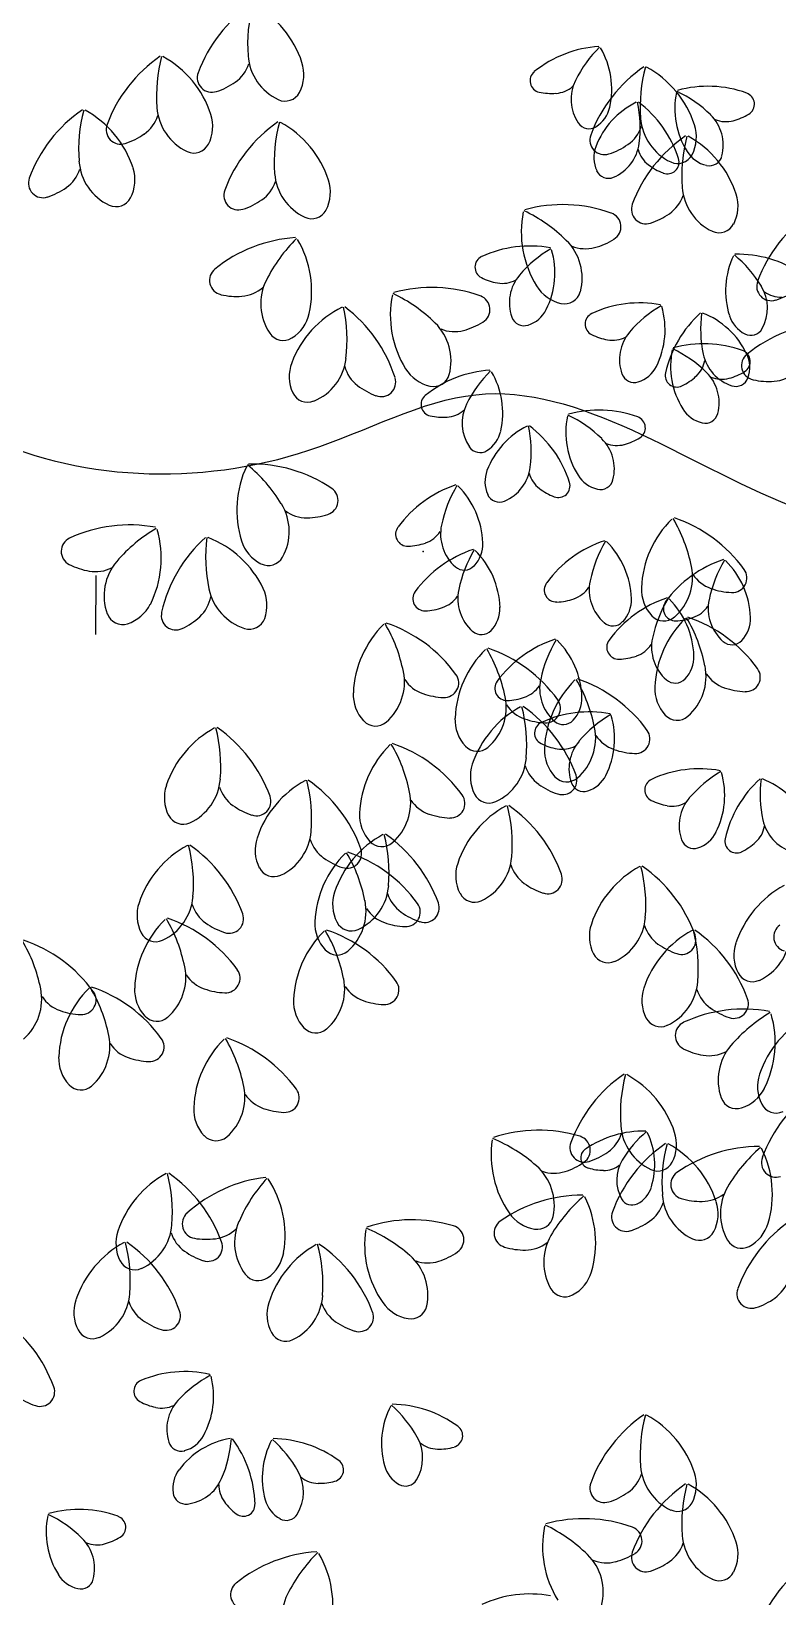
# Model space of a CAD drawing. Header units: millimetres. Extents: x 87938 to 265635, y 330093 to 434310.
# Drawn here: x 130737 to 131349, y 385662 to 386945 of the extents above; entities that cross this region are included whole.
import ezdxf

# ---------------------------------------------------------------- set-up
doc = ezdxf.new("R2010")
doc.units = ezdxf.units.MM

# ---------------------------------------------------------------- blocks, each defined once
blk = doc.blocks.new('A$C375B4AEE')
blk.add_line((2318.7, 4927.4), (2319.1, 4975.7))
for centre, radius, start, end in [((2512.6, 5347), 117.2, 124.4099, 159.6857), ((2570.1, 5411.2), 126.8, 165.1974, 184.3302), ((2408.3, 5370), 83.7, 18.1183, 61.2661), ((2437.9, 5304.5), 117.2, 124.4099, 159.6857), ((2495.4, 5368.7), 126.8, 165.1974, 184.3302), ((2333.6, 5327.5), 83.7, 18.1183, 61.2661), ((2486.9, 5404.9), 43.4, 184.3302, 244.7087), ((2737.3, 5315.6), 93.8, 93.6396, 128.9153), ((2803, 5336.2), 101.5, 134.4271, 153.5599), ((2675, 5374.1), 66.9, 347.348, 30.4958), ((2413.9, 5383.6), 11.9, 159.6854, 288.6153), ((2416.2, 5404.2), 29.6, 305.0674, 341.9073), ((2457.6, 5386.2), 31.8, 332.7028, 18.1184), ((2684.4, 5381.1), 9.54, 128.9152, 257.845), ((2834.5, 5295.9), 117.2, 124.4099, 159.6857), ((2892, 5360.1), 126.8, 165.1974, 184.3302), ((2730.2, 5318.9), 83.7, 18.1183, 61.2661), ((2399.3, 5428.2), 58.9, 288.1803, 305.0675), ((2694.4, 5394.4), 23.7, 274.2972, 311.137), ((2743.2, 5365.9), 34.7, 153.5599, 213.9383), ((2820.7, 5282.8), 93.8, 70.1506, 105.4264), ((2474, 5377.7), 13.3, 244.7085, 332.7027), ((2692.6, 5417.8), 47.1, 257.41, 274.2972), ((2791.4, 5303.4), 66.9, 116.1313, 159.2791), ((2663.7, 5342.1), 101.5, 353.0673, 12.2001), ((2707.2, 5288.8), 93.8, 17.7118, 52.9875), ((2860.5, 5358.4), 66.9, 168.5702, 211.718), ((2751.9, 5280.7), 101.5, 45.5061, 64.6389), ((2849.3, 5362), 9.54, 301.221, 70.1508), ((2374.1, 5260.6), 117.2, 124.4099, 159.6857), ((2431.5, 5324.7), 126.8, 165.1974, 184.3302), ((2269.8, 5283.6), 83.7, 18.1183, 61.2661), ((2341.5, 5361.7), 29.6, 305.0674, 341.9073), ((2412.2, 5362.4), 43.4, 184.3302, 244.7087), ((2382.9, 5343.7), 31.8, 332.7028, 18.1184), ((2715.5, 5365), 25.4, 301.9326, 347.3479), ((2808.8, 5353.8), 43.4, 184.3302, 244.7087), ((2798.6, 5328.4), 34.7, 345.1276, 45.5061), ((2835.5, 5371.3), 23.7, 247.9291, 284.7688), ((2829.5, 5393.9), 47.1, 284.7688, 301.656), ((2339.2, 5341.1), 11.9, 159.6854, 288.6153), ((2324.6, 5385.7), 58.9, 288.1803, 305.0675), ((2534.4, 5250.7), 117.2, 124.4099, 159.6857), ((2591.9, 5314.8), 126.8, 165.1974, 184.3302), ((2430.1, 5273.6), 83.7, 18.1183, 61.2661), ((2723.3, 5352.5), 10.7, 213.9386, 301.9326), ((2735.8, 5332.5), 11.9, 159.6855, 288.6152), ((2738.1, 5353.1), 29.6, 305.0675, 341.9073), ((2868.6, 5239.2), 117.2, 124.4099, 159.6857), ((2926.1, 5303.3), 126.8, 165.1974, 184.3302), ((2764.3, 5262.2), 83.7, 18.1183, 61.2661), ((2779.5, 5335.1), 31.8, 332.7028, 18.1184), ((2399.3, 5335.2), 13.3, 244.7085, 332.7027), ((2752.6, 5318.1), 25.4, 159.2791, 204.6945), ((2721.2, 5377.1), 58.9, 288.1803, 305.0675), ((2729.9, 5334.1), 34.7, 292.6889, 353.0673), ((2786.4, 5331), 23.7, 195.4901, 232.33), ((2825.2, 5336.6), 25.4, 211.7181, 257.1334), ((2348.3, 5318.4), 43.4, 184.3302, 244.7087), ((2800.7, 5349.6), 47.1, 232.3299, 249.2172), ((2787.5, 5314.4), 9.54, 248.7823, 17.7116), ((2795.9, 5326.6), 13.3, 244.7086, 332.7027), ((2821.9, 5322.2), 10.7, 257.1333, 345.1275), ((2275.4, 5297.2), 11.9, 159.6854, 288.6153), ((2277.6, 5317.8), 29.6, 305.0674, 341.9073), ((2319.1, 5299.7), 31.8, 332.7028, 18.1184), ((2438, 5307.8), 29.6, 305.0674, 341.9073), ((2508.7, 5308.5), 43.4, 184.3302, 244.7087), ((2479.4, 5289.8), 31.8, 332.7028, 18.1184), ((2739.2, 5311.9), 10.7, 204.6948, 292.6889), ((2260.8, 5341.8), 58.9, 288.1803, 305.0675), ((2335.5, 5291.3), 13.3, 244.7085, 332.7027), ((2435.7, 5287.2), 11.9, 159.6854, 288.6153), ((2772.2, 5296.4), 29.6, 305.0675, 341.9073), ((2842.9, 5297), 43.4, 184.3302, 244.7087), ((2813.6, 5278.3), 31.8, 332.7028, 18.1184), ((2421.1, 5331.8), 58.9, 288.1803, 305.0675), ((2495.8, 5281.3), 13.3, 244.7085, 332.7027), ((2751.4, 5257), 83.7, 168.5702, 211.718), ((2615.7, 5159.9), 126.8, 45.5061, 64.6389), ((2701.7, 5162.4), 117.2, 70.1506, 105.4264), ((2737.5, 5261.5), 11.9, 301.2209, 70.1507), ((2769.9, 5275.8), 11.9, 159.6855, 288.6152), ((2755.3, 5320.4), 58.9, 288.1803, 305.0675), ((2971.4, 5176.2), 117.2, 124.4099, 159.6857), ((2830, 5269.9), 13.3, 244.7086, 332.7027), ((2490, 5135.6), 117.2, 93.6396, 128.9153), ((2572.2, 5161.3), 126.8, 134.427, 153.5598), ((2412.1, 5208.7), 83.7, 347.348, 30.4958), ((2674.6, 5151.9), 93.8, 79.5426, 114.8184), ((2674.2, 5219.4), 43.4, 345.1277, 45.5061), ((2720.2, 5273.1), 29.6, 247.9291, 284.7688), ((2712.8, 5301.4), 58.9, 284.7688, 301.656), ((2639.2, 5228.4), 9.54, 114.8183, 243.7481), ((2743.3, 5155.9), 101.5, 120.3301, 139.4629), ((2628.4, 5223.8), 66.9, 333.251, 16.3988), ((2902.1, 5208.9), 66.9, 154.4733, 197.621), ((2777.9, 5160), 101.5, 31.4091, 50.5419), ((2845.1, 5145.2), 93.8, 56.0537, 91.3294), ((2423.9, 5217.6), 11.9, 128.9154, 257.8449), ((2692.6, 5199.3), 34.7, 139.4629, 199.8413), ((2436.4, 5234.1), 29.6, 274.2972, 311.1369), ((2497.5, 5198.5), 43.4, 153.5598, 213.9383), ((2594.3, 5094.6), 117.2, 70.1506, 105.4264), ((2656.1, 5261.9), 47.1, 243.313, 260.2002), ((2652.2, 5238.8), 23.7, 260.2002, 297.04), ((2707.3, 5229.7), 31.8, 211.718, 257.1334), ((2703.2, 5211.7), 13.3, 257.1334, 345.1277), ((2872.6, 5212.8), 11.9, 159.6855, 288.6152), ((2834.9, 5194.8), 34.7, 331.0306, 31.4093), ((2881.1, 5227.4), 23.7, 233.8321, 270.6719), ((2858.1, 5257.4), 58.9, 288.1803, 305.0675), ((2434.2, 5263.3), 58.9, 257.41, 274.2972), ((2557.7, 5120.4), 83.7, 116.1314, 159.2791), ((2398, 5168.8), 126.8, 353.0673, 12.2001), ((2452.5, 5102.2), 117.2, 17.7118, 52.9875), ((2644, 5189.1), 83.7, 168.5703, 211.718), ((2508.3, 5092.1), 126.8, 45.5062, 64.6389), ((2630.1, 5193.6), 11.9, 301.2211, 70.1507), ((2764.9, 5105.3), 93.8, 79.5426, 114.8184), ((2833.6, 5109.2), 101.5, 120.3301, 139.4629), ((2718.7, 5177.2), 66.9, 333.251, 16.3988), ((2462.8, 5197.4), 31.8, 301.9326, 347.348), ((2566.7, 5151.6), 43.4, 345.1277, 45.5062), ((2605.3, 5233.5), 58.9, 284.7688, 301.656), ((2670, 5191.1), 10.7, 199.8416, 287.8356), ((2665.5, 5205.1), 25.4, 287.8356, 333.2509), ((2729.5, 5181.7), 9.54, 114.8183, 243.7481), ((2877.4, 5121.1), 93.8, 131.9815, 167.2572), ((2916.2, 5178), 101.5, 172.7689, 191.9017), ((2792.2, 5128.4), 66.9, 25.6899, 68.8377), ((2862.6, 5196.3), 25.4, 197.6209, 243.0366), ((2926.4, 5065.9), 117.2, 93.6396, 128.9153), ((2472.5, 5181.7), 13.3, 213.9383, 301.9326), ((2612.8, 5205.2), 29.6, 247.9291, 284.7688), ((2746.5, 5215.3), 47.1, 243.313, 260.2002), ((2742.5, 5192.2), 23.7, 260.2002, 297.04), ((2782.9, 5152.6), 34.7, 139.4629, 199.8413), ((2855.9, 5183.2), 10.7, 243.0367, 331.0311), ((2857, 5147.4), 66.9, 168.5702, 211.718), ((2748.4, 5069.7), 101.5, 45.5062, 64.6389), ((2817.3, 5071.8), 93.8, 70.1506, 105.4264), ((2850.9, 5164.3), 34.7, 191.9017, 252.2801), ((2860.2, 5147.8), 11.9, 128.9154, 257.845), ((2845.9, 5151), 9.54, 301.221, 70.1506), ((2829.6, 5146.4), 25.4, 340.2744, 25.6898), ((2509.2, 5138.7), 31.8, 159.2792, 204.6946), ((2480.9, 5158.7), 43.4, 292.6888, 353.0673), ((2551.4, 5154.9), 29.6, 195.4903, 232.3299), ((2599.9, 5161.9), 31.8, 211.718, 257.1334), ((2647.9, 5050.3), 93.8, 93.6396, 128.9153), ((2713.6, 5070.9), 101.5, 134.427, 153.5598), ((2755.8, 5158.5), 25.4, 287.8356, 333.2509), ((2794.9, 5156.3), 23.7, 312.6391, 349.4787), ((2569.4, 5178.1), 58.9, 232.3299, 249.2171), ((2552.8, 5134.2), 11.9, 248.7823, 17.7116), ((2595.8, 5143.9), 13.3, 257.1334, 345.1277), ((2585.6, 5108.8), 66.9, 347.348, 30.4958), ((2760.3, 5144.5), 10.7, 199.8416, 287.8356), ((2795.2, 5139.7), 9.54, 167.2573, 296.1871), ((2779, 5173.6), 47.1, 295.7519, 312.6391), ((2795.2, 5117.4), 34.7, 345.1277, 45.5062), ((2832.1, 5160.3), 23.7, 247.9291, 284.7688), ((2826.1, 5182.9), 47.1, 284.7688, 301.656), ((2843.5, 5141.4), 10.7, 252.2802, 340.274), ((2870.6, 5193.6), 58.9, 257.41, 274.2972), ((2872.8, 5164.4), 29.6, 274.2972, 311.1369), ((2492.4, 5131), 13.3, 204.6945, 292.6888), ((2595, 5115.9), 9.54, 128.9155, 257.8449), ((2603.3, 5152.5), 47.1, 257.41, 274.2972), ((2605, 5129.1), 23.7, 274.2972, 311.1369), ((2653.9, 5100.6), 34.7, 153.5598, 213.9384), ((2771.1, 5093.1), 66.9, 168.5702, 211.718), ((2662.5, 5015.5), 101.5, 45.5062, 64.6389), ((2731.3, 5017.5), 93.8, 70.1506, 105.4264), ((2759.9, 5096.7), 9.54, 301.221, 70.1506), ((2821.7, 5125.6), 25.4, 211.7179, 257.1334), ((2818.5, 5111.2), 10.7, 257.1334, 345.1275), ((2702.1, 5038.1), 66.9, 116.1314, 159.2792), ((2626.1, 5099.7), 25.4, 301.9326, 347.3479), ((2574.3, 5076.9), 101.5, 353.0673, 12.2001), ((2617.9, 5023.5), 93.8, 17.7118, 52.9875), ((2633.9, 5087.2), 10.7, 213.9382, 301.9326), ((2709.3, 5063.1), 34.7, 345.1277, 45.5062), ((2746.1, 5106), 23.7, 247.9291, 284.7688), ((2740.2, 5128.7), 47.1, 284.7688, 301.656), ((2362.7, 4968.4), 126.8, 31.4092, 50.542), ((2446.8, 4949.9), 117.2, 56.0537, 91.3294), ((2518.1, 5029.4), 83.7, 154.4733, 197.621), ((2663.3, 5052.8), 25.4, 159.2791, 204.6945), ((2640.6, 5068.8), 34.7, 292.6889, 353.0673), ((2697, 5065.8), 23.7, 195.4903, 232.33), ((2735.8, 5071.3), 25.4, 211.7179, 257.1334), ((2732.5, 5056.9), 10.7, 257.1334, 345.1275), ((2505.6, 5037.2), 11.9, 287.1241, 56.0536), ((2644.6, 4958), 96.9, 108.33, 143.6057), ((2704.9, 4995.7), 104.8, 149.1174, 168.2502), ((2567, 5000.1), 69.2, 2.0383, 45.1861), ((2649.8, 5046.6), 10.7, 204.6944, 292.6889), ((2711.4, 5084.3), 47.1, 232.3299, 249.2171), ((2698.1, 5049.2), 9.54, 248.7821, 17.7116), ((2434, 5011.8), 43.4, 331.0307, 31.4092), ((2491.7, 5052.6), 29.6, 233.8321, 270.6718), ((2346.5, 4900), 117.2, 79.5426, 114.8184), ((2491.4, 5081.9), 58.9, 270.6718, 287.559), ((2574.5, 5009.6), 9.86, 143.6057, 272.5354), ((2637.4, 5009.8), 35.9, 168.2502, 228.6287), ((2849.8, 4962.2), 83.7, 134.4245, 177.5723), ((2682.9, 4958.1), 126.8, 11.3604, 30.4932), ((2755.6, 4911.9), 117.2, 36.0049, 71.2807), ((2302.3, 4995.5), 11.9, 114.8184, 243.748), ((2432.4, 4904.9), 126.8, 120.3301, 139.4629), ((2288.8, 4989.8), 83.7, 333.251, 16.3988), ((2487.1, 4919.8), 117.2, 131.9815, 167.2572), ((2535.6, 4990.9), 126.8, 172.7689, 191.9017), ((2380.7, 4928.8), 83.7, 25.6899, 68.8377), ((2468.6, 5013.7), 31.8, 197.6211, 243.0365), ((2573.2, 5048.4), 48.7, 272.1003, 288.9875), ((2581.1, 5025.5), 24.4, 288.9875, 325.8273), ((2609.9, 5001.6), 26.3, 316.6229, 2.0383), ((2766.5, 4912.3), 96.9, 108.33, 143.6057), ((2826.8, 4950.1), 104.8, 149.1174, 168.2502), ((2688.9, 4954.4), 69.2, 2.0383, 45.1861), ((2460.3, 4997.3), 13.3, 243.0365, 331.0308), ((2658.7, 4905.1), 96.9, 108.33, 143.6057), ((2719, 4942.9), 104.8, 149.1174, 168.2502), ((2581.1, 4947.2), 69.2, 2.0383, 45.1861), ((2323.5, 5037.4), 58.9, 243.313, 260.2002), ((2318.5, 5008.5), 29.6, 260.2002, 297.0399), ((2369, 4959.1), 43.4, 139.4629, 199.8414), ((2620.9, 4991.2), 11, 228.6289, 316.6231), ((2864, 4896.9), 96.9, 108.33, 143.6057), ((2764.8, 4974.5), 43.4, 310.982, 11.3604), ((2833, 4993.1), 29.6, 213.7834, 250.6231), ((2924.3, 4934.6), 104.8, 149.1174, 168.2502), ((2786.4, 4939), 69.2, 2.0383, 45.1861), ((2840.8, 4973.8), 11.9, 267.0753, 36.0051), ((2454, 4973.7), 43.4, 191.9017, 252.2802), ((2427.4, 4951.3), 31.8, 340.2745, 25.6899), ((2651.5, 4956.9), 35.9, 168.2502, 228.6287), ((2696.4, 4963.9), 9.86, 143.6057, 272.5354), ((2702.9, 4979.8), 24.4, 288.9875, 325.8273), ((2759.2, 4964.1), 35.9, 168.2502, 228.6287), ((2798, 4964.4), 31.8, 177.5723, 222.9878), ((2842.7, 5020.7), 58.9, 250.6231, 267.5103), ((2335.1, 4966.5), 31.8, 287.8356, 333.2509), ((2384, 4963.8), 29.6, 312.6391, 349.4788), ((2588.6, 4956.7), 9.86, 143.6057, 272.5354), ((2595.2, 4972.6), 24.4, 288.9875, 325.8273), ((2695.1, 5002.7), 48.7, 272.1003, 288.9875), ((2817.7, 4865.4), 96.9, 108.33, 143.6057), ((2731.7, 4955.9), 26.3, 316.6229, 2.0383), ((2878, 4903.2), 104.8, 149.1174, 168.2502), ((2794, 4948.5), 9.86, 143.6057, 272.5354), ((2740.1, 4907.5), 69.2, 2.0383, 45.1861), ((2800.5, 4964.4), 24.4, 288.9875, 325.8273), ((2856.8, 4948.7), 35.9, 168.2502, 228.6287), ((2340.8, 4948.9), 13.3, 199.8412, 287.8355), ((2384.4, 4943), 11.9, 167.2572, 296.1869), ((2364.1, 4985.3), 58.9, 295.7519, 312.6391), ((2444.8, 4945.1), 13.3, 252.2802, 340.2746), ((2587.3, 4995.5), 48.7, 272.1003, 288.9875), ((2623.9, 4948.8), 26.3, 316.6229, 2.0383), ((2742.8, 4945.5), 11, 228.6289, 316.6231), ((2784.5, 4951.9), 13.3, 222.9877, 310.9819), ((2860.8, 4880.9), 83.7, 134.4245, 177.5723), ((2792.6, 4987.3), 48.7, 272.1003, 288.9875), ((2694, 4876.8), 126.8, 11.3604, 30.4932), ((2766.6, 4830.6), 117.2, 36.0049, 71.2807), ((2829.3, 4940.5), 26.3, 316.6229, 2.0383), ((2613.6, 4876.1), 83.7, 134.4245, 177.5723), ((2446.7, 4872), 126.8, 11.3604, 30.4932), ((2519.3, 4825.8), 117.2, 36.0049, 71.2807), ((2635, 4938.3), 11, 228.6289, 316.6231), ((2697, 4855.4), 83.7, 134.4245, 177.5723), ((2530.1, 4851.3), 126.8, 11.3604, 30.4932), ((2602.8, 4805.1), 117.2, 36.0049, 71.2807), ((2725.9, 4831.6), 96.9, 108.33, 143.6057), ((2786.2, 4869.3), 104.8, 149.1174, 168.2502), ((2648.3, 4873.7), 69.2, 2.0383, 45.1861), ((2747.6, 4917), 9.86, 143.6057, 272.5354), ((2754.1, 4932.9), 24.4, 288.9875, 325.8273), ((2810.4, 4917.2), 35.9, 168.2502, 228.6287), ((2840.4, 4930), 11, 228.6289, 316.6231), ((2746.2, 4955.8), 48.7, 272.1003, 288.9875), ((2782.9, 4909.1), 26.3, 316.6229, 2.0383), ((2775.8, 4893.2), 43.4, 310.982, 11.3604), ((2851.8, 4892.5), 11.9, 267.0753, 36.0051), ((2528.5, 4888.4), 43.4, 310.9819, 11.3604), ((2596.7, 4906.9), 29.6, 213.7834, 250.6231), ((2604.5, 4887.7), 11.9, 267.0754, 36.005), ((2655.8, 4883.2), 9.86, 143.6057, 272.5354), ((2718.6, 4883.4), 35.9, 168.2502, 228.6287), ((2770.3, 4830.4), 83.7, 134.4245, 177.5723), ((2603.5, 4826.2), 126.8, 11.3604, 30.4932), ((2676.1, 4780), 117.2, 36.0049, 71.2807), ((2794, 4898.6), 11, 228.6289, 316.6231), ((2844, 4911.7), 29.6, 213.7834, 250.6231), ((2561.7, 4878.3), 31.8, 177.5723, 222.9877), ((2606.5, 4934.6), 58.9, 250.6231, 267.5103), ((2611.9, 4867.7), 43.4, 310.9819, 11.3604), ((2654.5, 4922), 48.7, 272.1003, 288.9875), ((2662.3, 4899.1), 24.4, 288.9875, 325.8273), ((2687.9, 4867), 11.9, 267.0753, 36.0051), ((2691.1, 4875.2), 26.3, 316.6229, 2.0383), ((2809, 4883.1), 31.8, 177.5723, 222.9878), ((2853.7, 4939.4), 58.9, 250.6231, 267.5103), ((2706.9, 4794.5), 83.7, 118.3446, 161.4923), ((2680.2, 4886.2), 29.6, 213.7834, 250.6231), ((2545.4, 4836.7), 126.8, 355.2805, 14.4133), ((2602.4, 4772.2), 117.2, 19.925, 55.2007), ((2723.5, 4770.2), 93.8, 79.5426, 114.8184), ((2792.3, 4774.2), 101.5, 120.3301, 139.4629), ((2677.3, 4842.1), 66.9, 333.251, 16.3988), ((2795.5, 4870.5), 13.3, 222.9877, 310.9819), ((2456, 4777.2), 83.7, 118.3446, 161.4923), ((2294.5, 4819.4), 126.8, 355.2805, 14.4133), ((2351.5, 4754.9), 117.2, 19.925, 55.2007), ((2548.2, 4865.7), 13.3, 222.9876, 310.9819), ((2645.1, 4857.6), 31.8, 177.5723, 222.9877), ((2689.9, 4913.9), 58.9, 250.6231, 267.5103), ((2688.1, 4846.7), 9.54, 114.8183, 243.7481), ((2702.2, 4864.7), 11, 228.6289, 316.6231), ((2685.3, 4842.7), 43.4, 310.982, 11.3604), ((2761.3, 4841.9), 11.9, 267.0753, 36.0051), ((2618.7, 4777.4), 83.7, 134.4245, 177.5723), ((2451.8, 4773.3), 126.8, 11.3604, 30.4932), ((2524.4, 4727.1), 117.2, 36.0049, 71.2807), ((2631.6, 4845), 13.3, 222.9876, 310.9819), ((2705.1, 4880.2), 47.1, 243.313, 260.2002), ((2701.1, 4857.1), 23.7, 260.2002, 297.04), ((2741.5, 4817.5), 34.7, 139.4629, 199.8413), ((2753.5, 4861.2), 29.6, 213.7834, 250.6231), ((2628.6, 4829.9), 43.4, 294.902, 355.2805), ((2718.5, 4832.6), 31.8, 177.5723, 222.9878), ((2763.2, 4888.8), 58.9, 250.6231, 267.5103), ((2657.7, 4811), 31.8, 161.4923, 206.9078), ((2699.2, 4828.8), 29.6, 197.7034, 234.5432), ((2705, 4820), 13.3, 222.9877, 310.9819), ((2701.4, 4808.1), 11.9, 250.9954, 19.9249), ((2714.4, 4823.4), 25.4, 287.8356, 333.2509), ((2813.8, 4723.6), 93.8, 79.5426, 114.8183), ((2882.6, 4727.5), 101.5, 120.3301, 139.4628), ((2767.6, 4795.5), 66.9, 333.251, 16.3988), ((2406.8, 4793.6), 31.8, 161.4923, 206.9078), ((2377.7, 4812.5), 43.4, 294.902, 355.2805), ((2448.4, 4811.4), 29.6, 197.7034, 234.5432), ((2530.4, 4734.1), 83.7, 118.3446, 161.4923), ((2369, 4776.4), 126.8, 355.2805, 14.4133), ((2426, 4711.9), 117.2, 19.925, 55.2007), ((2533.6, 4789.7), 43.4, 310.9819, 11.3604), ((2716.2, 4852.6), 58.9, 234.5431, 251.4304), ((2718.9, 4809.4), 10.7, 199.8416, 287.8356), ((2778.5, 4800), 9.54, 114.8183, 243.7481), ((2926.3, 4739.4), 93.8, 131.9815, 167.2572), ((2965.1, 4796.3), 101.5, 172.7689, 191.9017), ((2841.2, 4746.7), 66.9, 25.6899, 68.8377), ((2465.4, 4835.3), 58.9, 234.5431, 251.4303), ((2450.5, 4790.8), 11.9, 250.9953, 19.9249), ((2601.8, 4808.2), 29.6, 213.7834, 250.6231), ((2609.6, 4789), 11.9, 267.0754, 36.005), ((2694.9, 4713.3), 83.7, 118.3446, 161.4923), ((2641.2, 4802.6), 13.3, 206.9077, 294.902), ((2533.5, 4755.5), 126.8, 355.2805, 14.4133), ((2590.5, 4691), 117.2, 19.925, 55.2007), ((2795.4, 4833.6), 47.1, 243.313, 260.2002), ((2791.4, 4810.5), 23.7, 260.2002, 297.04), ((2831.8, 4770.9), 34.7, 139.4629, 199.8413), ((2390.4, 4785.3), 13.3, 206.9077, 294.9021), ((2566.8, 4779.6), 31.8, 177.5723, 222.9877), ((2611.6, 4835.9), 58.9, 250.6231, 267.5103), ((2899.8, 4782.6), 34.7, 191.9017, 252.2801), ((2481.2, 4750.6), 31.8, 161.4923, 206.9078), ((2452.1, 4769.5), 43.4, 294.902, 355.2805), ((2522.8, 4768.4), 29.6, 197.7034, 234.5432), ((2594, 4689.8), 83.7, 118.3446, 161.4923), ((2432.5, 4732), 126.8, 355.2805, 14.4133), ((2489.5, 4667.5), 117.2, 19.925, 55.2007), ((2809.2, 4762.8), 10.7, 199.8412, 287.8355), ((2804.7, 4776.8), 25.4, 287.8356, 333.2509), ((2844.2, 4758), 9.54, 167.2573, 296.1869), ((2843.8, 4774.6), 23.7, 312.6391, 349.4787), ((2433.6, 4680.9), 83.7, 118.3446, 161.4923), ((2272.1, 4723.2), 126.8, 355.2805, 14.4133), ((2329.1, 4658.6), 117.2, 19.925, 55.2007), ((2582.1, 4688.5), 83.7, 134.4245, 177.5723), ((2524.9, 4747.8), 11.9, 250.9953, 19.9249), ((2415.2, 4684.3), 126.8, 11.3605, 30.4933), ((2487.9, 4638.1), 117.2, 36.0049, 71.2807), ((2553.3, 4767), 13.3, 222.9876, 310.9819), ((2827.9, 4791.9), 47.1, 295.7518, 312.6391), ((2464.8, 4742.3), 13.3, 206.9077, 294.9021), ((2539.8, 4792.3), 58.9, 234.5431, 251.4304), ((2645.7, 4729.8), 31.8, 161.4923, 206.9078), ((2616.6, 4748.7), 43.4, 294.902, 355.2805), ((2687.3, 4747.6), 29.6, 197.7034, 234.5432), ((2804.5, 4663.6), 83.7, 118.3446, 161.4923), ((2643, 4705.9), 126.8, 355.2805, 14.4133), ((2700, 4641.4), 117.2, 19.925, 55.2007), ((2515.7, 4725.2), 43.4, 294.902, 355.2805), ((2704.3, 4771.4), 58.9, 234.5431, 251.4304), ((2689.4, 4726.9), 11.9, 250.9954, 19.9249), ((2923, 4648.1), 83.7, 118.3446, 161.4923), ((2384.4, 4697.4), 31.8, 161.4923, 206.9078), ((2355.3, 4716.3), 43.4, 294.902, 355.2805), ((2544.8, 4706.3), 31.8, 161.4923, 206.9078), ((2497, 4700.8), 43.4, 310.9819, 11.3605), ((2586.3, 4724.1), 29.6, 197.7034, 234.5432), ((2573, 4700), 11.9, 267.0755, 36.0051), ((2588.5, 4703.4), 11.9, 250.9953, 19.9249), ((2629.3, 4721.4), 13.3, 206.9077, 294.902), ((2267.4, 4630.1), 126.8, 11.3605, 30.4933), ((2340.1, 4583.9), 117.2, 36.0049, 71.2807), ((2426, 4715.2), 29.6, 197.7034, 234.5432), ((2428.1, 4694.5), 11.9, 250.9953, 19.9249), ((2565.3, 4719.3), 29.6, 213.7835, 250.623), ((2603.3, 4747.9), 58.9, 234.5431, 251.4304), ((2726.2, 4699), 43.4, 294.902, 355.2805), ((2434.3, 4634.2), 83.7, 134.4245, 177.5723), ((2367.9, 4689), 13.3, 206.9077, 294.9021), ((2443, 4739.1), 58.9, 234.5431, 251.4303), ((2564.6, 4624.6), 83.7, 134.4245, 177.5723), ((2530.2, 4690.7), 31.8, 177.5724, 222.9878), ((2397.7, 4620.5), 126.8, 11.3605, 30.4933), ((2470.4, 4574.3), 117.2, 36.0049, 71.2807), ((2528.3, 4697.9), 13.3, 206.9077, 294.9021), ((2575, 4746.9), 58.9, 250.6231, 267.5103), ((2755.3, 4680.1), 31.8, 161.4923, 206.9078), ((2847.5, 4611.2), 83.7, 118.3446, 161.4923), ((2796.9, 4697.9), 29.6, 197.7034, 234.5432), ((2799, 4677.2), 11.9, 250.9954, 19.9249), ((2686, 4653.5), 126.8, 355.2805, 14.4133), ((2743, 4589), 117.2, 19.925, 55.2007), ((2886.6, 4679.6), 11.9, 125.1488, 254.0782), ((2149.3, 4612.2), 126.8, 11.3605, 30.4933), ((2221.9, 4566), 117.2, 36.0049, 71.2807), ((2516.7, 4678.1), 13.3, 222.988, 310.982), ((2813.9, 4721.8), 58.9, 234.5431, 251.4304), ((2873.8, 4664.5), 31.8, 161.4923, 206.9078), ((2844.7, 4683.4), 43.4, 294.902, 355.2805), ((2738.8, 4671.8), 13.3, 206.9077, 294.902), ((2349.2, 4646.5), 43.4, 310.9819, 11.3605), ((2417.5, 4665), 29.6, 213.7835, 250.623), ((2425.2, 4645.8), 11.9, 267.0755, 36.0051), ((2479.5, 4636.9), 43.4, 310.9819, 11.3605), ((2555.5, 4636.2), 11.9, 267.0755, 36.0051), ((2769.2, 4646.6), 43.4, 294.902, 355.2805), ((2857.3, 4656.2), 13.3, 206.9077, 294.902), ((2231.1, 4628.7), 43.4, 310.9819, 11.3605), ((2299.3, 4647.2), 29.6, 213.7835, 250.623), ((2372, 4577.9), 83.7, 134.4245, 177.5723), ((2307.1, 4627.9), 11.9, 267.0755, 36.0051), ((2205.1, 4573.8), 126.8, 11.3605, 30.4933), ((2277.7, 4527.6), 117.2, 36.0049, 71.2807), ((2382.4, 4636.4), 31.8, 177.5724, 222.9878), ((2427.2, 4692.7), 58.9, 250.6231, 267.5103), ((2547.8, 4655.5), 29.6, 213.7835, 250.623), ((2798.3, 4627.7), 31.8, 161.4923, 206.9078), ((2839.9, 4645.5), 29.6, 197.7034, 234.5432), ((2309, 4674.8), 58.9, 250.6231, 267.5103), ((2512.7, 4626.8), 31.8, 177.5724, 222.9878), ((2557.5, 4683.1), 58.9, 250.6231, 267.5103), ((2850, 4503.3), 117.2, 79.5427, 114.8184), ((2856.9, 4669.4), 58.9, 234.5431, 251.4304), ((2842, 4624.8), 11.9, 250.9954, 19.9249), ((2935.9, 4508.2), 126.8, 120.3301, 139.4629), ((2368.9, 4623.8), 13.3, 222.988, 310.982), ((2499.2, 4614.3), 13.3, 222.988, 310.982), ((2781.8, 4619.3), 13.3, 206.9077, 294.902), ((2805.8, 4598.8), 11.9, 114.8186, 243.7479), ((2942.4, 4540.5), 83.7, 118.3446, 161.4924), ((2792.2, 4593.1), 83.7, 333.251, 16.3988), ((2286.9, 4590.2), 43.4, 310.9819, 11.3605), ((2355.1, 4608.7), 29.6, 213.7835, 250.623), ((2362.9, 4589.5), 11.9, 267.0755, 36.0051), ((2482.7, 4536.2), 83.7, 134.4245, 177.5723), ((2315.8, 4532.1), 126.8, 11.3605, 30.4933), ((2388.5, 4485.9), 117.2, 36.0049, 71.2807), ((2320.1, 4580.1), 31.8, 177.5724, 222.9878), ((2364.9, 4636.4), 58.9, 250.6231, 267.5103), ((2826.9, 4640.7), 58.9, 243.313, 260.2002), ((2821.9, 4611.9), 29.6, 260.2003, 297.04), ((2872.5, 4562.4), 43.4, 139.4629, 199.8414), ((2818.2, 4470.5), 117.2, 124.4099, 159.6857), ((2875.7, 4534.6), 126.8, 165.1974, 184.3302), ((2713.9, 4493.4), 83.7, 18.1183, 61.2661), ((2893.2, 4557), 31.8, 161.4924, 206.9078), ((2306.6, 4567.5), 13.3, 222.988, 310.982), ((2397.7, 4548.5), 43.4, 310.9819, 11.3605), ((2473.7, 4547.8), 11.9, 267.0755, 36.0051), ((2838.6, 4569.8), 31.8, 287.8356, 333.2509), ((2975.2, 4458.2), 117.2, 124.4099, 159.6857), ((2465.9, 4567.1), 29.6, 213.7835, 250.623), ((2844.2, 4552.2), 13.3, 199.8412, 287.8356), ((2876.7, 4548.6), 13.3, 206.9079, 294.9019), ((2430.9, 4538.4), 31.8, 177.5724, 222.9878), ((2475.6, 4594.7), 58.9, 250.6231, 267.5103), ((2417.4, 4525.9), 13.3, 222.988, 310.982), ((2681.9, 4404.1), 117.2, 73.1781, 108.4538), ((2712.4, 4504.9), 11.9, 304.2488, 73.178), ((2768.4, 4435.1), 85.5, 88.9788, 124.2545), ((2721.8, 4527.7), 29.6, 305.0675, 341.9073), ((2792.5, 4528.3), 43.4, 184.3302, 244.7087), ((2829.6, 4449), 92.5, 129.7662, 148.899), ((2716.1, 4492.9), 61, 342.6871, 25.8349), ((2763.2, 4509.6), 31.8, 332.7028, 18.1184), ((2726.6, 4501.2), 83.7, 171.5976, 214.7454), ((2596.1, 4397.1), 126.8, 48.5335, 67.6664), ((2719.5, 4507), 11.9, 159.6855, 288.6152), ((2725.1, 4498.6), 8.7, 124.2545, 253.184), ((2704.9, 4551.6), 58.9, 288.1803, 305.0675), ((2852.3, 4413.7), 117.2, 124.4099, 159.6857), ((2909.8, 4477.8), 126.8, 165.1974, 184.3302), ((2748, 4436.7), 83.7, 18.1183, 61.2661), ((2862.8, 4390.7), 117.2, 89.8729, 125.1487), ((2946.4, 4410.9), 126.8, 130.6604, 149.7932), ((2789.9, 4468.8), 83.7, 343.5813, 26.7291), ((2651.4, 4459.6), 43.4, 348.155, 48.5335), ((2685.6, 4543.5), 58.9, 287.7962, 304.6835), ((2735.4, 4531.3), 42.9, 252.7491, 269.6363), ((2735.2, 4509.9), 21.6, 269.6364, 306.476), ((2777.5, 4480.4), 31.6, 148.8991, 209.2775), ((2779.6, 4501.1), 13.3, 244.7086, 332.7027), ((2876.5, 4494.7), 11.9, 159.6855, 288.6152), ((2416.3, 4412.1), 83.7, 118.3446, 161.4923), ((2254.8, 4454.3), 126.8, 355.2805, 14.4133), ((2311.8, 4389.8), 117.2, 19.925, 55.2007), ((2471.9, 4366.2), 117.2, 96.667, 131.9428), ((2552.6, 4396.2), 126.8, 137.4545, 156.5873), ((2390.3, 4435.1), 83.7, 350.3754, 33.5232), ((2694.6, 4515.6), 29.6, 250.9565, 287.7963), ((2802.1, 4476.8), 11.9, 125.1488, 254.0781), ((2717.9, 4350.9), 117.2, 89.8729, 125.1487), ((2801.6, 4371.2), 126.8, 130.6604, 149.7932), ((2645, 4429), 83.7, 343.5813, 26.7291), ((2758.4, 4469.7), 9.72, 209.2774, 297.2718), ((2752.2, 4481.6), 23.2, 297.2717, 342.6872), ((2826.6, 4471.5), 43.4, 184.3302, 244.7087), ((2815.5, 4521.8), 58.9, 253.6434, 270.5305), ((2815.7, 4492.5), 29.6, 270.5305, 307.3702), ((2874.3, 4452.9), 43.4, 149.7932, 210.1716), ((2401.6, 4444.5), 11.9, 131.9425, 260.8722), ((2683.9, 4471.6), 31.8, 214.7455, 260.1608), ((2680.8, 4453.4), 13.3, 260.1609, 348.1551), ((2753.6, 4450.3), 11.9, 159.6855, 288.6152), ((2755.9, 4470.9), 29.6, 305.0675, 341.9073), ((2797.3, 4452.8), 31.8, 332.7028, 18.1184), ((2367.1, 4428.5), 31.8, 161.4923, 206.9078), ((2338, 4447.4), 43.4, 294.902, 355.2806), ((2413.2, 4461.7), 29.6, 277.3245, 314.1644), ((2476, 4429.3), 43.4, 156.5873, 216.9658), ((2622.9, 4427.7), 83.7, 171.5976, 214.7454), ((2492.4, 4323.6), 126.8, 48.5335, 67.6664), ((2578.2, 4330.7), 117.2, 73.1781, 108.4538), ((2608.7, 4431.5), 11.9, 304.2488, 73.178), ((2657.3, 4437), 11.9, 125.1488, 254.0782), ((2739, 4494.9), 58.9, 288.1803, 305.0675), ((2813.7, 4444.4), 13.3, 244.7086, 332.7027), ((2955.1, 4350.8), 117.2, 124.4099, 159.6857), ((2839.6, 4454.1), 31.8, 298.166, 343.5814), ((2381.8, 4355.6), 83.7, 118.3446, 161.4923), ((2220.3, 4397.8), 126.8, 355.2805, 14.4133), ((2277.3, 4333.3), 117.2, 19.925, 55.2007), ((2408.7, 4446.3), 29.6, 197.7035, 234.543), ((2409.4, 4490.8), 58.9, 260.4374, 277.3246), ((2410.8, 4425.7), 11.9, 250.9956, 19.9253), ((2540.4, 4354.5), 83.7, 119.1588, 162.3066), ((2378.3, 4394.5), 126.8, 356.0947, 15.2275), ((2436.2, 4330.8), 117.2, 20.7392, 56.015), ((2670.6, 4482), 58.9, 253.6434, 270.5305), ((2670.9, 4452.7), 29.6, 270.5305, 307.3701), ((2729.5, 4413.1), 43.4, 149.7932, 210.1716), ((2848.3, 4437.8), 13.3, 210.1717, 298.1659), ((2350.6, 4420.2), 13.3, 206.9079, 294.9022), ((2425.7, 4470.2), 58.9, 234.5431, 251.4304), ((2441.5, 4426.4), 31.8, 304.9599, 350.3755), ((2547.7, 4386.2), 43.4, 348.155, 48.5335), ((2590.9, 4442.1), 29.6, 250.9565, 287.7963), ((2581.9, 4470), 58.9, 287.7962, 304.6835), ((2452, 4411.3), 13.3, 216.9658, 304.9599), ((2694.8, 4414.3), 31.8, 298.166, 343.5814), ((2303.5, 4390.9), 43.4, 294.902, 355.2806), ((2703.5, 4398), 13.3, 210.1714, 298.166), ((2856.3, 4387.3), 11.9, 159.6855, 288.6152), ((2858.6, 4408), 29.6, 305.0675, 341.9073), ((2332.6, 4372), 31.8, 161.4923, 206.9078), ((2374.2, 4389.8), 29.6, 197.7035, 234.543), ((2490.9, 4370.3), 31.8, 162.3065, 207.722), ((2461.6, 4388.8), 43.4, 295.7162, 356.0946), ((2532.3, 4388.7), 29.6, 198.5178, 235.3575), ((2580.3, 4398.2), 31.8, 214.7455, 260.1608), ((2577.1, 4380), 13.3, 260.1609, 348.1551), ((2841.8, 4431.9), 58.9, 288.1803, 305.0675), ((2174.2, 4271), 117.2, 19.925, 55.2007), ((2391.2, 4413.7), 58.9, 234.5431, 251.4304), ((2376.3, 4369.2), 11.9, 250.9956, 19.9253), ((2548.9, 4412.8), 58.9, 235.3574, 252.2445), ((2534.7, 4368.1), 11.9, 251.8097, 20.7395), ((2316.1, 4363.7), 13.3, 206.9079, 294.9022), ((2474.6, 4361.7), 13.3, 207.7223, 295.7162), ((2391.9, 4229.7), 93.8, 77.3926, 112.6683), ((2273.2, 4306.9), 11.9, 250.9956, 19.9253), ((2359.5, 4307.4), 9.54, 112.6683, 241.5979), ((2460.8, 4231), 101.5, 118.18, 137.3128), ((2348.5, 4303.3), 66.9, 331.1009, 14.2488), ((2288, 4351.5), 58.9, 234.5431, 251.4304), ((2377.6, 4340.3), 47.1, 241.163, 258.0502), ((2411.7, 4276.3), 34.7, 137.3129, 197.6912), ((2560.5, 4202.9), 93.8, 53.9036, 89.1793), ((2372.8, 4317.3), 23.7, 258.0502, 294.8898), ((2619.9, 4264.4), 66.9, 152.3232, 195.4709), ((2493.8, 4220.2), 101.5, 29.2591, 48.3919), ((2834.5, 4191.5), 117.2, 124.4099, 159.6857), ((2892, 4255.6), 126.8, 165.1974, 184.3302), ((2730.2, 4214.5), 83.7, 18.1183, 61.2661), ((2384.8, 4283.2), 25.4, 285.6855, 331.101), ((2610.1, 4271), 9.54, 284.9741, 53.9032), ((2388.8, 4269), 10.7, 197.6911, 285.6853), ((2440.5, 4202.8), 66.9, 99.8843, 143.0322), ((2328.7, 4275.8), 101.5, 336.8202, 355.953), ((2355.6, 4212.4), 93.8, 1.4647, 36.7405), ((2522.2, 4236.3), 66.9, 152.3232, 195.4709), ((2396.2, 4192.1), 101.5, 29.2591, 48.3919), ((2462.8, 4174.8), 93.8, 53.9036, 89.1793), ((2552.1, 4252.8), 34.7, 328.8807, 29.2591), ((2599.5, 4283.7), 23.7, 231.6821, 268.5218), ((2600.1, 4307.1), 47.1, 268.5218, 285.409), ((2512.4, 4242.9), 9.54, 284.9741, 53.9032), ((2579.9, 4253.3), 25.4, 195.4709, 240.8865), ((2808.8, 4249.3), 43.4, 184.3302, 244.7087), ((2407.3, 4227.8), 25.4, 143.0322, 188.4475), ((2390, 4249.5), 34.7, 276.4418, 336.8203), ((2454.4, 4224.8), 34.7, 328.8807, 29.2591), ((2501.8, 4255.6), 23.7, 231.6821, 268.5218), ((2502.4, 4279.1), 47.1, 268.5218, 285.409), ((2572.7, 4240.4), 10.7, 240.8864, 328.8807), ((2738.1, 4248.7), 29.6, 305.0675, 341.9073), ((2779.5, 4230.6), 31.8, 332.7028, 18.1184), ((2392.7, 4225.6), 10.7, 188.4475, 276.4419), ((2443.4, 4230.8), 23.7, 179.2434, 216.083), ((2735.8, 4228.1), 11.9, 159.6855, 288.6152), ((2721.2, 4272.7), 58.9, 288.1803, 305.0675), ((2868.6, 4134.8), 117.2, 124.4099, 159.6857), ((2926.1, 4198.9), 126.8, 165.1974, 184.3302), ((2764.3, 4157.8), 83.7, 18.1183, 61.2661), ((2305.2, 4116.7), 93.8, 70.1507, 105.4264), ((2462.3, 4244.6), 47.1, 216.0828, 232.9701), ((2439.8, 4214.5), 9.54, 232.5351, 1.4645), ((2482.2, 4225.2), 25.4, 195.4709, 240.8865), ((2475, 4212.3), 10.7, 240.8864, 328.8807), ((2795.9, 4222.2), 13.3, 244.7086, 332.7027), ((2345, 4192.3), 66.9, 168.5702, 211.718), ((2236.3, 4114.7), 101.5, 45.5061, 64.6389), ((2333.8, 4195.9), 9.54, 301.2212, 70.151), ((2768.8, 4180.3), 83.7, 168.5702, 211.718), ((2633, 4083.2), 126.8, 45.5061, 64.639), ((2719, 4085.8), 117.2, 70.1507, 105.4264), ((2754.8, 4184.8), 11.9, 301.2209, 70.1507), ((2283.1, 4162.3), 34.7, 345.1275, 45.5061), ((2320, 4205.2), 23.7, 247.9292, 284.7688), ((2314, 4227.9), 47.1, 284.7688, 301.656), ((2772.2, 4192), 29.6, 305.0675, 341.9073), ((2842.9, 4192.6), 43.4, 184.3302, 244.7087), ((2813.6, 4173.9), 31.8, 332.7028, 18.1184), ((2507.4, 4058.9), 117.2, 93.6396, 128.9153), ((2589.5, 4084.6), 126.8, 134.4271, 153.5598), ((2429.5, 4132.1), 83.7, 347.348, 30.4957), ((2691.5, 4142.7), 43.4, 345.1278, 45.5062), ((2737.6, 4196.4), 29.6, 247.9291, 284.7688), ((2730.1, 4224.7), 58.9, 284.7688, 301.656), ((2769.9, 4171.3), 11.9, 159.6855, 288.6152), ((2971.4, 4071.8), 117.2, 124.4099, 159.6857), ((2309.6, 4170.5), 25.4, 211.7181, 257.1334), ((2755.3, 4216), 58.9, 288.1803, 305.0675), ((2830, 4165.4), 13.3, 244.7086, 332.7027), ((2306.4, 4156.1), 10.7, 257.1335, 345.1276), ((2441.2, 4140.9), 11.9, 128.9153, 257.8448), ((2514.8, 4121.8), 43.4, 153.5597, 213.9382), ((2674.6, 4047.5), 93.8, 79.5426, 114.8184)]:
    blk.add_arc(centre, radius, start, end)
for points in [[(2022.7, 5685.3), (2645.6, 5579.1), (2934.2, 5655), (3192.4, 5457.7), (3435.5, 5412.2), (3784.9, 5776.4), (4088.7, 5973.6), (4453.3, 5897.7), (4802.6, 5624.6), (4924.2, 5321.2), (4893.8, 5184.6), (4559.6, 5139.1), (4362.1, 5230.1), (4088.7, 5306), (3891.2, 5169.4), (3511.4, 5199.8), (3131.7, 5199.8)], [(1794.9, 5245.3), (2098.7, 5169.4), (2220.2, 5093.5), (2493.6, 5078.4), (2630.4, 5123.9), (2888.6, 5032.9), (3283.6, 5002.5)], [(382.1, 4744.6), (594.8, 4319.7), (716.3, 4122.5), (1096.1, 4031.4), (1643, 4001.1), (1977.2, 4046.6), (2341.7, 4001.1), (2493.6, 3894.9), (2691.1, 3773.5), (2843, 3621.7)], [(2834.7, 3592), (2912.8, 3474.9), (2971.4, 3396.9), (3108.2, 3357.8), (3205.8, 3318.8), (3303.5, 3240.8), (3440.2, 3182.2), (3577, 3123.7), (3674.6, 3006.6), (3811.4, 2909.1), (3909.1, 2870), (3850.5, 3026.1), (3772.3, 3182.2), (3674.6, 3299.3), (3596.5, 3416.4), (3518.4, 3592), (3498.8, 3787.1), (3537.9, 3865.2), (3479.3, 4001.7), (3284, 4157.8), (3186.3, 4177.3)]]:
    blk.add_spline(points, degree=3)
blk.add_point((2587.3, 4995.5))

msp = doc.modelspace()

# ---------------------------------------------------------------- block references
msp.add_blockref('A$C375B4AEE', (128471, 381523.4))

doc.saveas('drawing.dxf')
